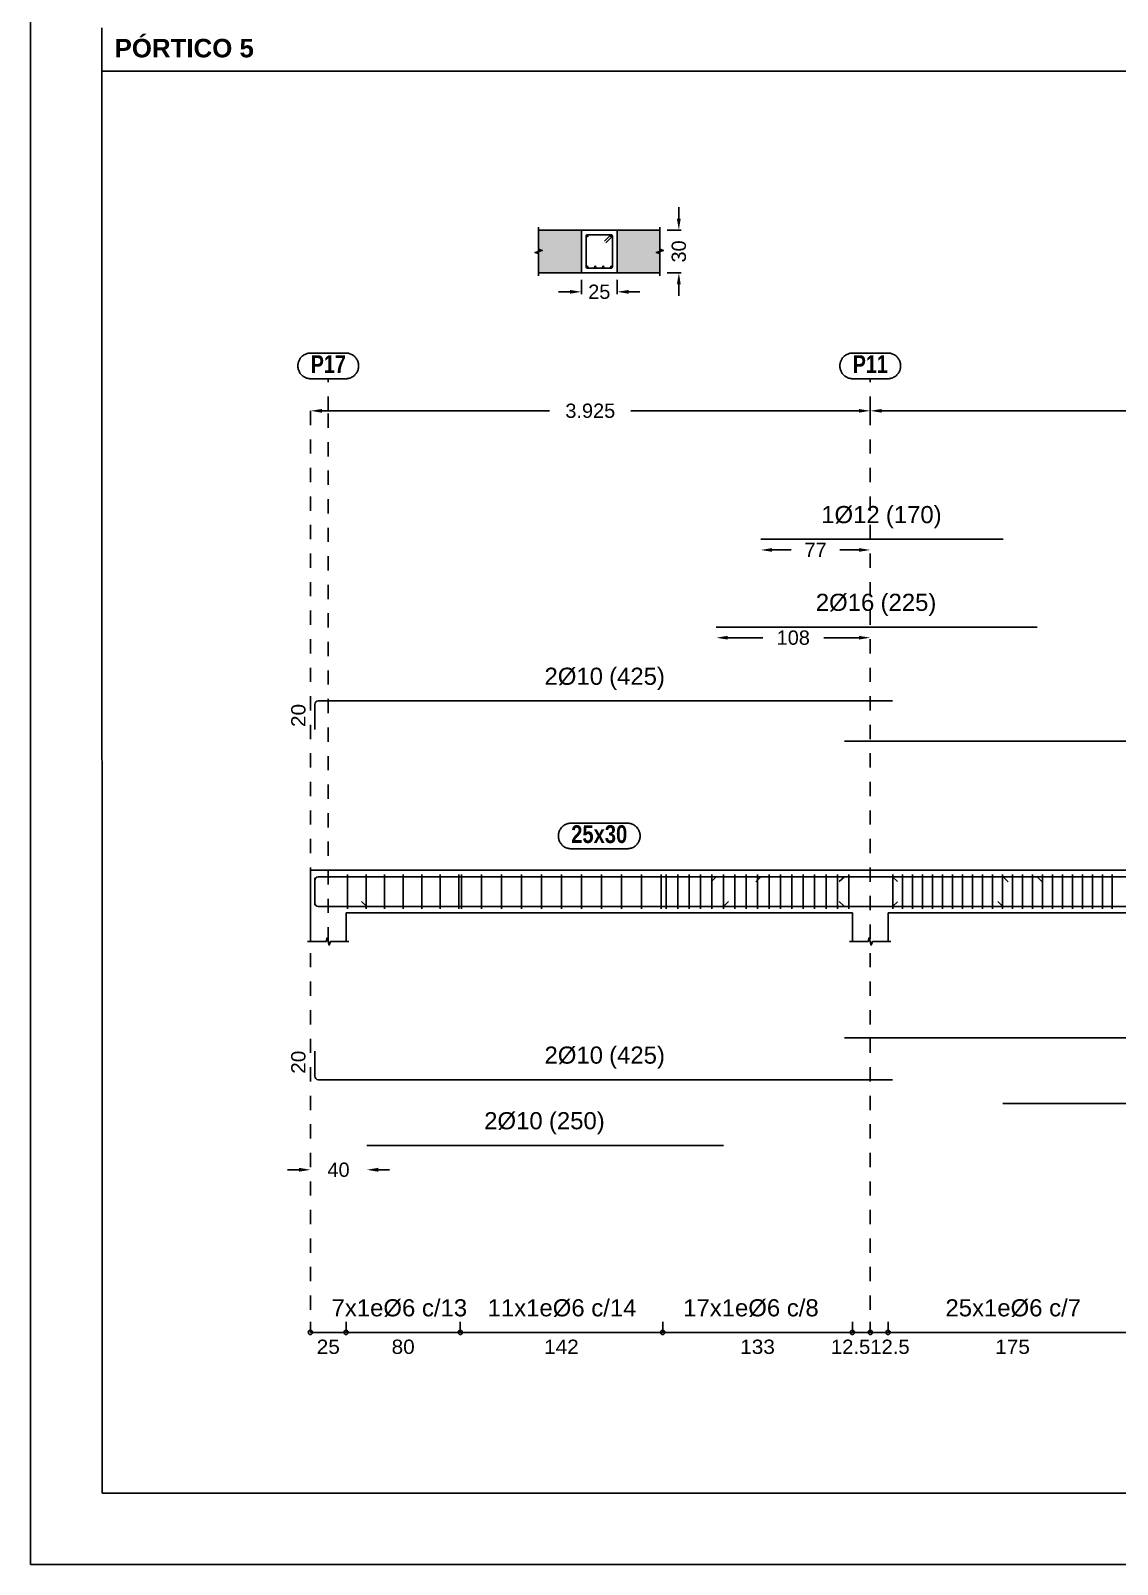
# Model space of a CAD drawing. Extents: x 2455 to 9764, y -806 to 181.
# Drawn here: x 4990.47 to 4998.09, y -500.15 to -489.4 of the extents above; entities that cross this region are included whole.
import ezdxf
from ezdxf.enums import TextEntityAlignment as Align

# ---------------------------------------------------------------- set-up
doc = ezdxf.new("R2010")
doc.units = 0
doc.header["$LTSCALE"] = 0.2
doc.header["$MEASUREMENT"] = 0
doc.linetypes.add('CYPE_RAYAPUNTO', pattern=[0.4125, 0.2025, -0.105, 0, -0.105])
doc.linetypes.add('PUNTOS2', pattern=[0.125, 0, -0.125])
doc.layers.add('01_cartela', color=6, linetype='CONTINUOUS', plot=False)
for name, color, linetype in [('01_cotas', 4, 'CONTINUOUS'), ('01_parcela', 7, 'CONTINUOUS'), ('01_primera', 5, 'CONTINUOUS'), ('01_texto cartela', 4, 'CONTINUOUS'), ('ALZ_CONT_NUDOS', 5, 'CONTINUOUS'), ('ALZ_CONT_VIG_HORMIGON', 5, 'CONTINUOUS'), ('ALZ_COT_COT_LIN_APOYOS', 120, 'CYPE_RAYAPUNTO'), ('ALZ_REF_REF_REFERENCIA', 3, 'CONTINUOUS'), ('ALZ_REF_TEXTO_REF_NOMBRE', 3, 'CONTINUOUS'), ('ARM_LONGITUDINAL_Ø10', 4, 'CONTINUOUS'), ('ARM_LONGITUDINAL_Ø12', 4, 'CONTINUOUS'), ('ARM_LONGITUDINAL_Ø16', 4, 'CONTINUOUS'), ('ARM_TRANSVERSAL_Ø6', 4, 'CONTINUOUS'), ('SEC_CONT_FORJADOS_SECCION', 8, 'CONTINUOUS'), ('SEC_CONT_VIG_HORMIGON_SECCION', 2, 'CONTINUOUS'), ('UNI_CORTANTES', 3, 'CONTINUOUS')]:
    doc.layers.add(name, color=color, linetype=linetype)
doc.layers.add('VIG_CARAS', color=5, linetype='CONTINUOUS', lineweight=9)
doc.styles.add('BERNARDO', font='GOTHICB.TTF')
doc.styles.add('CYPETXT_0.15', font='arial.ttf', dxfattribs={"height": 0.1})
doc.styles.add('Estilo1', font='swissel.ttf')
doc.styles.add('NIEVES2', font='sanss___.ttf')
doc.styles.add('NIEVES3', font='swisseb.ttf')
doc.styles.add('ROMANS', font='romans')
doc.dimstyles.new('DECIMAL-50', dxfattribs={"dimtxt": 0.08, "dimasz": 0.15, "dimexe": 0.05, "dimexo": 0.05, "dimgap": 0.09, "dimtad": 0, "dimzin": 0, "dimdsep": 46, "dimtxsty": 'ROMANS', "dimblk": 'DOTSMALL', "dimcen": 0.09, "dimclrt": 7, "dimadec": 0, "dimazin": 0, "dimtfac": 1.38, "dimtix": 1, "dimtofl": 0, "dimtmove": 2, "dimatfit": 3, "dimldrblk": 'OBLIQUE', "dimfxl": 1, "dimtolj": 1, "dimtzin": 0, "dimarcsym": 0})

# ---------------------------------------------------------------- blocks, each defined once
blk = doc.blocks.new('*D699')
at = {"layer": '01_cotas', "color": 0, "linetype": 'PUNTOS2', "lineweight": -2, "transparency": 16777216}
for p, q in [((4994.332, -491.147), (4994.332, -491.28)), ((4994.582, -491.147), (4994.582, -491.28))]:
    blk.add_line(p, q, dxfattribs=at)
at = {"layer": '01_cotas', "color": 0, "lineweight": -2, "transparency": 16777216}
for p, q in [((4994.252, -491.23), (4994.172, -491.23)), ((4994.662, -491.23), (4994.742, -491.23))]:
    blk.add_line(p, q, dxfattribs=at)
at = {"layer": '01_cotas', "color": 0, "transparency": 16777216}
for points in [[(4994.252, -491.217), (4994.252, -491.243), (4994.332, -491.23)], [(4994.662, -491.217), (4994.662, -491.243), (4994.582, -491.23)]]:
    blk.add_solid(points, dxfattribs=at)
at = {"layer": '01_cotas', "color": 5, "transparency": 16777216, "insert": (4994.457, -491.23), "char_height": 0.1, "attachment_point": 5, "style": 'Estilo1'}
blk.add_mtext('\\A1;25', dxfattribs=at)
blk = doc.blocks.new('*D700')
at = {"layer": '01_cotas', "color": 0, "lineweight": -2, "transparency": 16777216}
for p, q in [((4995.015, -490.717), (4995.015, -490.637)), ((4995.015, -491.177), (4995.015, -491.257))]:
    blk.add_line(p, q, dxfattribs=at)
at = {"layer": '01_cotas', "color": 0, "linetype": 'PUNTOS2', "lineweight": -2, "transparency": 16777216}
for p, q in [((4994.932, -490.797), (4995.065, -490.797)), ((4994.932, -491.097), (4995.065, -491.097))]:
    blk.add_line(p, q, dxfattribs=at)
at = {"layer": '01_cotas', "color": 0, "transparency": 16777216}
for points in [[(4995.001, -490.717), (4995.028, -490.717), (4995.015, -490.797)], [(4995.001, -491.177), (4995.028, -491.177), (4995.015, -491.097)]]:
    blk.add_solid(points, dxfattribs=at)
at = {"layer": '01_cotas', "color": 5, "transparency": 16777216, "insert": (4995.015, -490.947), "char_height": 0.1, "attachment_point": 5, "rotation": 90, "style": 'Estilo1'}
blk.add_mtext('\\A1;30', dxfattribs=at)
blk = doc.blocks.new('*D703')
at = {"layer": '01_cotas', "color": 0, "lineweight": -2, "transparency": 16777216}
for p, q in [((4992.512, -492.064), (4994.109, -492.064)), ((4996.277, -492.064), (4994.679, -492.064))]:
    blk.add_line(p, q, dxfattribs=at)
at = {"layer": '01_cotas', "color": 0, "transparency": 16777216}
for points in [[(4992.512, -492.051), (4992.512, -492.077), (4992.432, -492.064)], [(4996.277, -492.051), (4996.277, -492.077), (4996.357, -492.064)]]:
    blk.add_solid(points, dxfattribs=at)
at = {"layer": '01_cotas', "color": 5, "transparency": 16777216, "insert": (4994.394, -492.064), "char_height": 0.1, "attachment_point": 5, "style": 'Estilo1'}
blk.add_mtext('\\A1;3.925', dxfattribs=at)
blk = doc.blocks.new('*D704')
at = {"layer": '01_cotas', "color": 0, "lineweight": -2, "transparency": 16777216}
for p, q in [((4996.437, -492.064), (4998.491, -492.064)), ((5001.027, -492.064), (4998.972, -492.064))]:
    blk.add_line(p, q, dxfattribs=at)
at = {"layer": '01_cotas', "color": 0, "transparency": 16777216}
for points in [[(4996.437, -492.051), (4996.437, -492.077), (4996.357, -492.064)], [(5001.027, -492.051), (5001.027, -492.077), (5001.107, -492.064)]]:
    blk.add_solid(points, dxfattribs=at)
at = {"layer": '01_cotas', "color": 5, "transparency": 16777216, "insert": (4998.732, -492.064), "char_height": 0.1, "attachment_point": 5, "style": 'Estilo1'}
blk.add_mtext('\\A1;4.75', dxfattribs=at)
blk = doc.blocks.new('*D705')
at = {"layer": '01_cotas', "color": 0, "lineweight": -2, "transparency": 16777216}
for p, q in [((4995.357, -493.654), (4995.603, -493.654)), ((4996.277, -493.654), (4996.031, -493.654))]:
    blk.add_line(p, q, dxfattribs=at)
at = {"layer": '01_cotas', "color": 0, "transparency": 16777216}
for points in [[(4995.357, -493.641), (4995.357, -493.667), (4995.277, -493.654)], [(4996.277, -493.641), (4996.277, -493.667), (4996.357, -493.654)]]:
    blk.add_solid(points, dxfattribs=at)
at = {"layer": '01_cotas', "color": 5, "transparency": 16777216, "insert": (4995.817, -493.654), "char_height": 0.1, "attachment_point": 5, "style": 'Estilo1'}
blk.add_mtext('\\A1;108', dxfattribs=at)
blk = doc.blocks.new('*D706')
at = {"layer": '01_cotas', "color": 0, "lineweight": -2, "transparency": 16777216}
for p, q in [((4995.669, -493.039), (4995.802, -493.039)), ((4996.277, -493.039), (4996.144, -493.039))]:
    blk.add_line(p, q, dxfattribs=at)
at = {"layer": '01_cotas', "color": 0, "transparency": 16777216}
for points in [[(4995.669, -493.026), (4995.669, -493.052), (4995.589, -493.039)], [(4996.277, -493.026), (4996.277, -493.052), (4996.357, -493.039)]]:
    blk.add_solid(points, dxfattribs=at)
at = {"layer": '01_cotas', "color": 5, "transparency": 16777216, "insert": (4995.973, -493.039), "char_height": 0.1, "attachment_point": 5, "style": 'Estilo1'}
blk.add_mtext('\\A1;77', dxfattribs=at)
blk = doc.blocks.new('*D707')
at = {"layer": '01_cotas', "color": 0, "lineweight": -2, "transparency": 16777216}
for p, q in [((4992.352, -497.383), (4992.272, -497.383)), ((4992.907, -497.383), (4992.987, -497.383))]:
    blk.add_line(p, q, dxfattribs=at)
at = {"layer": '01_cotas', "color": 0, "transparency": 16777216}
for points in [[(4992.352, -497.369), (4992.352, -497.396), (4992.432, -497.383)], [(4992.907, -497.369), (4992.907, -497.396), (4992.827, -497.383)]]:
    blk.add_solid(points, dxfattribs=at)
at = {"layer": '01_cotas', "color": 5, "transparency": 16777216, "insert": (4992.629, -497.383), "char_height": 0.1, "attachment_point": 5, "style": 'Estilo1'}
blk.add_mtext('\\A1;40', dxfattribs=at)

msp = doc.modelspace()

# ---------------------------------------------------------------- hatches: boundary and pattern name
at = {"layer": 'SEC_CONT_FORJADOS_SECCION', "true_color": 0xdad7d3}
for points in [[(4994.032, -490.797), (4994.332, -490.797), (4994.332, -491.097), (4994.032, -491.097)], [(4994.882, -490.797), (4994.582, -490.797), (4994.582, -491.097), (4994.882, -491.097)]]:
    msp.add_hatch(color=254, dxfattribs=at).paths.add_polyline_path(points)

# ---------------------------------------------------------------- linework, layer by layer
at = {"layer": '01_cartela', "color": 3}
msp.add_lwpolyline([(4990.47, -478.613), (4990.47, -500.148), (5021.108, -500.148), (5021.108, -478.613)], close=True, dxfattribs=at)
at = {"layer": '01_parcela', "color": 7, "ltscale": 2.5}
for p, q in [((4990.969, -489.38), (4990.971, -499.648)), ((4990.971, -499.648), (5010.248, -499.648))]:
    msp.add_line(p, q, dxfattribs=at)
at = {"layer": '01_primera', "ltscale": 2.5}
msp.add_line((4990.969, -489.683), (5010.248, -489.683), dxfattribs=at)
at = {"layer": 'ALZ_CONT_NUDOS'}
for p, q in [((4992.432, -495.583), (4992.432, -495.783)), ((4992.682, -495.583), (4992.682, -495.783)), ((4996.232, -495.583), (4996.232, -495.783)), ((4996.482, -495.583), (4996.482, -495.783))]:
    msp.add_line(p, q, dxfattribs=at)
for points in [[(4992.682, -495.283), (4992.432, -495.283), (4992.432, -495.583)], [(4996.232, -495.283), (4996.482, -495.283)], [(4992.412, -495.783), (4992.542, -495.783), (4992.549, -495.758), (4992.564, -495.808), (4992.572, -495.783), (4992.702, -495.783)], [(4996.212, -495.783), (4996.342, -495.783), (4996.349, -495.758), (4996.364, -495.808), (4996.372, -495.783), (4996.502, -495.783)]]:
    msp.add_lwpolyline(points, dxfattribs=at)
at = {"layer": 'ALZ_CONT_VIG_HORMIGON'}
for p, q in [((4992.682, -495.283), (4996.232, -495.283)), ((4996.482, -495.283), (5000.857, -495.283)), ((4992.682, -495.583), (4996.232, -495.583)), ((4996.482, -495.583), (5000.857, -495.583))]:
    msp.add_line(p, q, dxfattribs=at)
at = {"layer": 'ALZ_COT_COT_LIN_APOYOS'}
for p, q in [((4992.557, -492.064), (4992.557, -491.839)), ((4996.357, -492.064), (4996.357, -491.839)), ((4992.432, -492.064), (4992.432, -498.523)), ((4992.557, -495.783), (4992.557, -492.064)), ((4996.357, -492.064), (4996.357, -498.523))]:
    msp.add_line(p, q, dxfattribs=at)
at = {"layer": 'ALZ_REF_REF_REFERENCIA'}
for points in [[(4992.68, -491.659), (4992.686, -491.659), (4992.692, -491.66), (4992.698, -491.661), (4992.703, -491.662), (4992.709, -491.664), (4992.715, -491.666), (4992.72, -491.669), (4992.726, -491.672), (4992.731, -491.675), (4992.735, -491.678), (4992.74, -491.682), (4992.744, -491.686), (4992.748, -491.691), (4992.752, -491.696), (4992.755, -491.701), (4992.759, -491.706), (4992.761, -491.711), (4992.764, -491.717), (4992.766, -491.722), (4992.767, -491.728), (4992.768, -491.734), (4992.769, -491.74), (4992.77, -491.746), (4992.77, -491.752), (4992.769, -491.758), (4992.768, -491.764), (4992.767, -491.77), (4992.766, -491.776), (4992.764, -491.781), (4992.761, -491.787), (4992.759, -491.792), (4992.755, -491.797), (4992.752, -491.802), (4992.748, -491.807), (4992.744, -491.812), (4992.74, -491.816), (4992.735, -491.82), (4992.731, -491.823), (4992.726, -491.826), (4992.72, -491.829), (4992.715, -491.832), (4992.709, -491.834), (4992.703, -491.836), (4992.698, -491.837), (4992.692, -491.838), (4992.686, -491.839), (4992.68, -491.839), (4992.434, -491.839), (4992.428, -491.839), (4992.422, -491.838), (4992.416, -491.837), (4992.41, -491.836), (4992.404, -491.834), (4992.399, -491.832), (4992.393, -491.829), (4992.388, -491.826), (4992.383, -491.823), (4992.378, -491.82), (4992.373, -491.816), (4992.369, -491.812), (4992.365, -491.807), (4992.361, -491.802), (4992.358, -491.797), (4992.355, -491.792), (4992.352, -491.787), (4992.35, -491.781), (4992.348, -491.776), (4992.346, -491.77), (4992.345, -491.764), (4992.344, -491.758), (4992.344, -491.752), (4992.344, -491.746), (4992.344, -491.74), (4992.345, -491.734), (4992.346, -491.728), (4992.348, -491.722), (4992.35, -491.717), (4992.352, -491.711), (4992.355, -491.706), (4992.358, -491.701), (4992.361, -491.696), (4992.365, -491.691), (4992.369, -491.686), (4992.373, -491.682), (4992.378, -491.678), (4992.383, -491.675), (4992.388, -491.672), (4992.393, -491.669), (4992.399, -491.666), (4992.404, -491.664), (4992.41, -491.662), (4992.416, -491.661), (4992.422, -491.66), (4992.428, -491.659), (4992.434, -491.659), (4992.68, -491.659)], [(4996.48, -491.659), (4996.486, -491.659), (4996.492, -491.66), (4996.498, -491.661), (4996.503, -491.662), (4996.509, -491.664), (4996.515, -491.666), (4996.52, -491.669), (4996.526, -491.672), (4996.531, -491.675), (4996.535, -491.678), (4996.54, -491.682), (4996.544, -491.686), (4996.548, -491.691), (4996.552, -491.696), (4996.555, -491.701), (4996.559, -491.706), (4996.561, -491.711), (4996.564, -491.717), (4996.566, -491.722), (4996.567, -491.728), (4996.568, -491.734), (4996.569, -491.74), (4996.57, -491.746), (4996.57, -491.752), (4996.569, -491.758), (4996.568, -491.764), (4996.567, -491.77), (4996.566, -491.776), (4996.564, -491.781), (4996.561, -491.787), (4996.559, -491.792), (4996.555, -491.797), (4996.552, -491.802), (4996.548, -491.807), (4996.544, -491.812), (4996.54, -491.816), (4996.535, -491.82), (4996.531, -491.823), (4996.526, -491.826), (4996.52, -491.829), (4996.515, -491.832), (4996.509, -491.834), (4996.503, -491.836), (4996.498, -491.837), (4996.492, -491.838), (4996.486, -491.839), (4996.48, -491.839), (4996.234, -491.839), (4996.228, -491.839), (4996.222, -491.838), (4996.216, -491.837), (4996.21, -491.836), (4996.204, -491.834), (4996.199, -491.832), (4996.193, -491.829), (4996.188, -491.826), (4996.183, -491.823), (4996.178, -491.82), (4996.173, -491.816), (4996.169, -491.812), (4996.165, -491.807), (4996.161, -491.802), (4996.158, -491.797), (4996.155, -491.792), (4996.152, -491.787), (4996.15, -491.781), (4996.148, -491.776), (4996.146, -491.77), (4996.145, -491.764), (4996.144, -491.758), (4996.144, -491.752), (4996.144, -491.746), (4996.144, -491.74), (4996.145, -491.734), (4996.146, -491.728), (4996.148, -491.722), (4996.15, -491.717), (4996.152, -491.711), (4996.155, -491.706), (4996.158, -491.701), (4996.161, -491.696), (4996.165, -491.691), (4996.169, -491.686), (4996.173, -491.682), (4996.178, -491.678), (4996.183, -491.675), (4996.188, -491.672), (4996.193, -491.669), (4996.199, -491.666), (4996.204, -491.664), (4996.21, -491.662), (4996.216, -491.661), (4996.222, -491.66), (4996.228, -491.659), (4996.234, -491.659), (4996.48, -491.659)]]:
    msp.add_lwpolyline(points, close=True, dxfattribs=at)
at = {"layer": 'ALZ_REF_TEXTO_REF_NOMBRE', "color": 5}
msp.add_lwpolyline([(4994.653, -494.953), (4994.659, -494.953), (4994.665, -494.954), (4994.671, -494.955), (4994.677, -494.956), (4994.683, -494.958), (4994.688, -494.96), (4994.694, -494.963), (4994.699, -494.966), (4994.704, -494.969), (4994.709, -494.973), (4994.714, -494.977), (4994.718, -494.981), (4994.722, -494.985), (4994.726, -494.99), (4994.729, -494.995), (4994.732, -495), (4994.735, -495.005), (4994.737, -495.011), (4994.739, -495.017), (4994.741, -495.022), (4994.742, -495.028), (4994.743, -495.034), (4994.743, -495.04), (4994.743, -495.046), (4994.743, -495.052), (4994.742, -495.058), (4994.741, -495.064), (4994.739, -495.07), (4994.737, -495.076), (4994.735, -495.081), (4994.732, -495.087), (4994.729, -495.092), (4994.726, -495.097), (4994.722, -495.101), (4994.718, -495.106), (4994.714, -495.11), (4994.709, -495.114), (4994.704, -495.117), (4994.699, -495.121), (4994.694, -495.124), (4994.688, -495.126), (4994.683, -495.128), (4994.677, -495.13), (4994.671, -495.131), (4994.665, -495.132), (4994.659, -495.133), (4994.653, -495.133), (4994.26, -495.133), (4994.254, -495.133), (4994.248, -495.132), (4994.242, -495.131), (4994.236, -495.13), (4994.231, -495.128), (4994.225, -495.126), (4994.22, -495.124), (4994.214, -495.121), (4994.209, -495.117), (4994.204, -495.114), (4994.2, -495.11), (4994.195, -495.106), (4994.191, -495.101), (4994.188, -495.097), (4994.184, -495.092), (4994.181, -495.087), (4994.179, -495.081), (4994.176, -495.076), (4994.174, -495.07), (4994.173, -495.064), (4994.171, -495.058), (4994.171, -495.052), (4994.17, -495.046), (4994.17, -495.04), (4994.171, -495.034), (4994.171, -495.028), (4994.173, -495.022), (4994.174, -495.017), (4994.176, -495.011), (4994.179, -495.005), (4994.181, -495), (4994.184, -494.995), (4994.188, -494.99), (4994.191, -494.985), (4994.195, -494.981), (4994.2, -494.977), (4994.204, -494.973), (4994.209, -494.969), (4994.214, -494.966), (4994.22, -494.963), (4994.225, -494.96), (4994.231, -494.958), (4994.236, -494.956), (4994.242, -494.955), (4994.248, -494.954), (4994.254, -494.953), (4994.26, -494.953), (4994.653, -494.953)], close=True, dxfattribs=at)
at = {"layer": 'ARM_LONGITUDINAL_Ø10'}
for p, q in [((4996.177, -495.329), (4996.14, -495.363)), ((4996.512, -495.329), (4996.549, -495.363)), ((4992.827, -495.537), (4992.791, -495.502)), ((4995.327, -495.537), (4995.362, -495.502)), ((4996.177, -495.537), (4996.14, -495.503)), ((4996.512, -495.537), (4996.549, -495.504)), ((4997.287, -495.537), (4997.251, -495.502))]:
    msp.add_line(p, q, dxfattribs=at)
for points in [[(4992.462, -494.297), (4992.462, -494.122), (4992.464, -494.113), (4992.469, -494.104), (4992.477, -494.099), (4992.487, -494.097), (4996.512, -494.097)], [(4996.177, -494.38), (5001.052, -494.38), (5001.061, -494.382), (5001.069, -494.387), (5001.075, -494.395), (5001.077, -494.405), (5001.077, -494.58)], [(4992.462, -495.529), (4992.462, -495.354), (4992.464, -495.345), (4992.469, -495.337), (4992.477, -495.331), (4992.487, -495.329), (4996.512, -495.329)], [(4992.462, -495.337), (4992.462, -495.512), (4992.464, -495.522), (4992.469, -495.53), (4992.477, -495.535), (4992.487, -495.537), (4996.512, -495.537)], [(4996.177, -495.329), (5001.052, -495.329), (5001.061, -495.331), (5001.069, -495.337), (5001.075, -495.345), (5001.077, -495.354), (5001.077, -495.529)], [(4996.177, -495.537), (5001.052, -495.537), (5001.061, -495.535), (5001.069, -495.53), (5001.075, -495.522), (5001.077, -495.512), (5001.077, -495.337)], [(4992.827, -495.537), (4995.327, -495.537)], [(4997.287, -495.537), (5000.737, -495.537)], [(4996.177, -496.458), (5001.052, -496.458), (5001.061, -496.456), (5001.069, -496.451), (5001.075, -496.443), (5001.077, -496.433), (5001.077, -496.258)], [(4992.462, -496.552), (4992.462, -496.727), (4992.464, -496.736), (4992.469, -496.744), (4992.477, -496.75), (4992.487, -496.752), (4996.512, -496.752)], [(4997.287, -496.918), (5000.737, -496.918)], [(4992.827, -497.212), (4995.327, -497.212)]]:
    msp.add_lwpolyline(points, dxfattribs=at)
for centre in [(4994.373, -490.838), (4994.541, -490.838), (4994.373, -491.056), (4994.429, -491.056), (4994.485, -491.056), (4994.541, -491.056)]:
    msp.add_circle(centre, 0.005, dxfattribs=at)
at = {"layer": 'ARM_LONGITUDINAL_Ø12'}
for p, q in [((4995.589, -495.329), (4995.554, -495.365)), ((4997.289, -495.329), (4997.324, -495.365))]:
    msp.add_line(p, q, dxfattribs=at)
for points in [[(4995.589, -492.964), (4997.289, -492.964)], [(4995.589, -495.329), (4997.289, -495.329)]]:
    msp.add_lwpolyline(points, dxfattribs=at)
at = {"layer": 'ARM_LONGITUDINAL_Ø16'}
for p, q in [((4995.277, -495.329), (4995.241, -495.365)), ((4997.527, -495.329), (4997.562, -495.365))]:
    msp.add_line(p, q, dxfattribs=at)
for points in [[(4995.277, -493.579), (4997.527, -493.579)], [(4995.277, -495.329), (4997.527, -495.329)]]:
    msp.add_lwpolyline(points, dxfattribs=at)
at = {"layer": 'ARM_TRANSVERSAL_Ø6'}
for p, q in [((4992.692, -495.313), (4992.692, -495.553)), ((4992.822, -495.313), (4992.822, -495.553)), ((4992.952, -495.313), (4992.952, -495.553)), ((4993.082, -495.313), (4993.082, -495.553)), ((4993.212, -495.313), (4993.212, -495.553)), ((4993.342, -495.313), (4993.342, -495.553)), ((4993.472, -495.313), (4993.472, -495.553)), ((4993.492, -495.313), (4993.492, -495.553)), ((4993.632, -495.313), (4993.632, -495.553)), ((4993.772, -495.313), (4993.772, -495.553)), ((4993.912, -495.313), (4993.912, -495.553)), ((4994.052, -495.313), (4994.052, -495.553)), ((4994.192, -495.313), (4994.192, -495.553)), ((4994.332, -495.313), (4994.332, -495.553)), ((4994.472, -495.313), (4994.472, -495.553)), ((4994.612, -495.313), (4994.612, -495.553)), ((4994.752, -495.313), (4994.752, -495.553)), ((4994.892, -495.313), (4994.892, -495.553)), ((4994.927, -495.313), (4994.927, -495.553)), ((4995.007, -495.313), (4995.007, -495.553)), ((4995.087, -495.313), (4995.087, -495.553)), ((4995.167, -495.313), (4995.167, -495.553)), ((4995.247, -495.313), (4995.247, -495.553)), ((4995.327, -495.313), (4995.327, -495.553)), ((4995.407, -495.313), (4995.407, -495.553)), ((4995.487, -495.313), (4995.487, -495.553)), ((4995.567, -495.313), (4995.567, -495.553)), ((4995.647, -495.313), (4995.647, -495.553)), ((4995.727, -495.313), (4995.727, -495.553)), ((4995.807, -495.313), (4995.807, -495.553)), ((4995.887, -495.313), (4995.887, -495.553)), ((4995.967, -495.313), (4995.967, -495.553)), ((4996.047, -495.313), (4996.047, -495.553)), ((4996.127, -495.313), (4996.127, -495.553)), ((4996.207, -495.313), (4996.207, -495.553)), ((4996.514, -495.313), (4996.514, -495.553)), ((4996.584, -495.313), (4996.584, -495.553)), ((4996.654, -495.313), (4996.654, -495.553)), ((4996.724, -495.313), (4996.724, -495.553)), ((4996.794, -495.313), (4996.794, -495.553)), ((4996.864, -495.313), (4996.864, -495.553)), ((4996.934, -495.313), (4996.934, -495.553)), ((4997.004, -495.313), (4997.004, -495.553)), ((4997.074, -495.313), (4997.074, -495.553)), ((4997.144, -495.313), (4997.144, -495.553)), ((4997.214, -495.313), (4997.214, -495.553)), ((4997.284, -495.313), (4997.284, -495.553)), ((4997.354, -495.313), (4997.354, -495.553)), ((4997.424, -495.313), (4997.424, -495.553)), ((4997.494, -495.313), (4997.494, -495.553)), ((4997.564, -495.313), (4997.564, -495.553)), ((4997.634, -495.313), (4997.634, -495.553)), ((4997.704, -495.313), (4997.704, -495.553)), ((4997.774, -495.313), (4997.774, -495.553)), ((4997.844, -495.313), (4997.844, -495.553)), ((4997.914, -495.313), (4997.914, -495.553)), ((4997.984, -495.313), (4997.984, -495.553)), ((4998.054, -495.313), (4998.054, -495.553))]:
    msp.add_line(p, q, dxfattribs=at)
msp.add_lwpolyline([(4994.504, -490.886), (4994.546, -490.844), (4994.547, -490.842), (4994.548, -490.841), (4994.548, -490.84), (4994.549, -490.838), (4994.548, -490.836), (4994.548, -490.835), (4994.547, -490.834), (4994.546, -490.832), (4994.545, -490.831), (4994.544, -490.831), (4994.542, -490.83), (4994.541, -490.83), (4994.373, -490.83), (4994.37, -490.831), (4994.367, -490.832), (4994.365, -490.835), (4994.365, -490.838), (4994.365, -491.056), (4994.365, -491.059), (4994.367, -491.062), (4994.37, -491.063), (4994.373, -491.064), (4994.541, -491.064), (4994.544, -491.063), (4994.546, -491.062), (4994.548, -491.059), (4994.549, -491.056), (4994.549, -490.838), (4994.548, -490.836), (4994.548, -490.835), (4994.547, -490.834), (4994.546, -490.832), (4994.545, -490.831), (4994.544, -490.831), (4994.542, -490.83), (4994.541, -490.83), (4994.539, -490.83), (4994.538, -490.831), (4994.536, -490.831), (4994.535, -490.832), (4994.493, -490.875)], dxfattribs=at)
at = {"layer": 'SEC_CONT_FORJADOS_SECCION'}
for points in [[(4994.032, -490.777), (4994.032, -490.932), (4994.057, -490.94), (4994.007, -490.955), (4994.032, -490.962), (4994.032, -491.117)], [(4994.032, -490.797), (4994.332, -490.797), (4994.332, -491.097), (4994.032, -491.097)], [(4994.882, -490.797), (4994.582, -490.797), (4994.582, -491.097), (4994.882, -491.097)], [(4994.882, -490.777), (4994.882, -490.932), (4994.907, -490.94), (4994.857, -490.955), (4994.882, -490.962), (4994.882, -491.117)]]:
    msp.add_lwpolyline(points, dxfattribs=at)
at = {"layer": 'SEC_CONT_FORJADOS_SECCION', "color": 254, "true_color": 0xdad7d3}
for points in [[(4994.032, -490.797), (4994.332, -490.797), (4994.332, -491.097), (4994.032, -491.097)], [(4994.882, -490.797), (4994.582, -490.797), (4994.582, -491.097), (4994.882, -491.097)]]:
    msp.add_lwpolyline(points, close=True, dxfattribs=at)
at = {"layer": 'SEC_CONT_VIG_HORMIGON_SECCION'}
msp.add_lwpolyline([(4994.582, -490.797), (4994.332, -490.797), (4994.332, -491.097), (4994.582, -491.097), (4994.582, -490.797)], close=True, dxfattribs=at)
at = {"layer": 'UNI_CORTANTES', "color": 2}
for p, q in [((4992.432, -498.523), (4992.432, -498.448)), ((4992.682, -498.523), (4992.682, -498.448)), ((4993.482, -498.523), (4993.482, -498.448)), ((4994.902, -498.523), (4994.902, -498.448)), ((4996.232, -498.523), (4996.232, -498.448)), ((4996.357, -498.523), (4996.357, -498.448)), ((4996.482, -498.523), (4996.482, -498.448))]:
    msp.add_line(p, q, dxfattribs=at)
for points in [[(4992.432, -498.523), (4992.682, -498.523), (4992.682, -498.448)], [(4992.682, -498.523), (4993.482, -498.523), (4993.482, -498.448)], [(4993.482, -498.523), (4994.902, -498.523), (4994.902, -498.448)], [(4994.902, -498.523), (4996.232, -498.523), (4996.232, -498.448)], [(4996.232, -498.523), (4996.357, -498.523), (4996.357, -498.448)], [(4996.357, -498.523), (4996.482, -498.523), (4996.482, -498.448)], [(4996.482, -498.523), (4998.227, -498.523), (4998.227, -498.448)]]:
    msp.add_lwpolyline(points, dxfattribs=at)
for centre in [(4992.432, -498.523), (4992.682, -498.523), (4992.682, -498.523), (4993.482, -498.523), (4993.482, -498.523), (4994.902, -498.523), (4994.902, -498.523), (4996.232, -498.523), (4996.232, -498.523), (4996.357, -498.523), (4996.357, -498.523), (4996.482, -498.523), (4996.482, -498.523)]:
    msp.add_circle(centre, 0.015, dxfattribs=at)

# ---------------------------------------------------------------- texts
at = {"layer": '01_texto cartela', "color": 7, "style": 'NIEVES3'}
msp.add_text('PÓRTICO 5', height=0.1297, dxfattribs=at).set_placement((4991.059, -489.587))
at = {"layer": 'ALZ_REF_TEXTO_REF_NOMBRE', "color": 5, "style": 'BERNARDO'}
for s, width, p, p2 in [('P17', 0.841304, (4992.434, -491.799), (4992.68, -491.799)), ('P11', 0.841304, (4996.234, -491.799), (4996.48, -491.799)), ('25x30', 0.806421, (4994.26, -495.093), (4994.653, -495.093))]:
    msp.add_text(s, height=0.125, dxfattribs=dict(at, width=width)).set_placement(p, p2, align=Align.FIT)
at = {"layer": 'UNI_CORTANTES', "color": 4, "style": 'CYPETXT_0.15', "width": 1.042546}
for p, p2 in [((4992.397, -494.28), (4992.397, -494.118)), ((4992.397, -496.71), (4992.397, -496.548))]:
    msp.add_text('20', height=0.1, rotation=90, dxfattribs=at).set_placement(p, p2, align=Align.FIT)
at = {"layer": 'UNI_CORTANTES', "color": 2, "style": 'CYPETXT_0.15'}
for s, width, p, p2 in [('25', 1.042546, (4992.476, -498.673), (4992.638, -498.673)), ('80', 1.042546, (4993.001, -498.673), (4993.163, -498.673)), ('142', 1.042546, (4994.07, -498.673), (4994.313, -498.673)), ('133', 1.042546, (4995.445, -498.673), (4995.688, -498.673)), ('12.5', 1.015093, (4996.081, -498.673), (4996.357, -498.673)), ('12.5', 1.015093, (4996.357, -498.673), (4996.633, -498.673)), ('175', 1.042546, (4997.233, -498.673), (4997.476, -498.673))]:
    msp.add_text(s, height=0.1, dxfattribs=dict(at, width=width)).set_placement(p, p2, align=Align.FIT)
at = {"layer": 'VIG_CARAS', "color": 5, "style": 'NIEVES2'}
for s, p in [('1%%c12', (4996.013, -492.887)), ('(170)', (4996.466, -492.887)), ('2%%c16', (4995.975, -493.502)), ('(225)', (4996.429, -493.502)), ('2%%c10', (4994.073, -494.02)), ('(425)', (4994.526, -494.02)), ('2%%c10', (4994.073, -496.675)), ('(425)', (4994.526, -496.675)), ('2%%c10', (4993.65, -497.135)), ('(250)', (4994.104, -497.135))]:
    msp.add_text(s, height=0.12, dxfattribs=at).set_placement(p, align=Align.BOTTOM_LEFT)
at = {"layer": 'VIG_CARAS', "color": 4, "style": 'NIEVES2'}
for s, p in [('7x1e%%C6 c/13', (4992.58, -498.446)), ('11x1e%%c6 c/14', (4993.674, -498.446)), ('17x1e%%c6 c/8', (4995.045, -498.446)), ('25x1e%%c6 c/7', (4996.884, -498.446))]:
    msp.add_text(s, height=0.12, dxfattribs=at).set_placement(p, align=Align.BOTTOM_LEFT)

# ---------------------------------------------------------------- dimensions: what is measured, and where the dimension line sits
at = {"layer": '01_cotas', "color": 2}
for p1, p2, distance, text, picture, middle in [((4994.882, -491.097), (4994.882, -490.797), -0.133, '30', '*D700', (4995.015, -490.947)), ((4994.332, -491.097), (4994.582, -491.097), -0.133, '25', '*D699', (4994.457, -491.23)), ((4996.357, -492.064), (4992.432, -492.064), 0, '3.925', '*D703', (4994.394, -492.064)), ((5001.107, -492.064), (4996.357, -492.064), 0, '4.75', '*D704', (4998.732, -492.064)), ((4995.589, -493.039), (4996.357, -493.039), 0, '77', '*D706', (4995.973, -493.039)), ((4995.277, -493.654), (4996.357, -493.654), 0, '108', '*D705', (4995.817, -493.654)), ((4992.432, -497.383), (4992.827, -497.383), 0, '40', '*D707', (4992.629, -497.383))]:
    dim = msp.add_aligned_dim(p1=p1, p2=p2, distance=distance, text=text, dimstyle='DECIMAL-50', override={"dimtxt": 0.1, "dimasz": 0.08, "dimtxsty": 'Estilo1', "dimsah": 1, "dimclrt": 5, "dimfxl": 0.09, "dimarcsym": 2}, dxfattribs=at)
    dim.commit()
    dim.dimension.update_dxf_attribs({"geometry": picture, "text_midpoint": middle})

doc.saveas('drawing.dxf')
